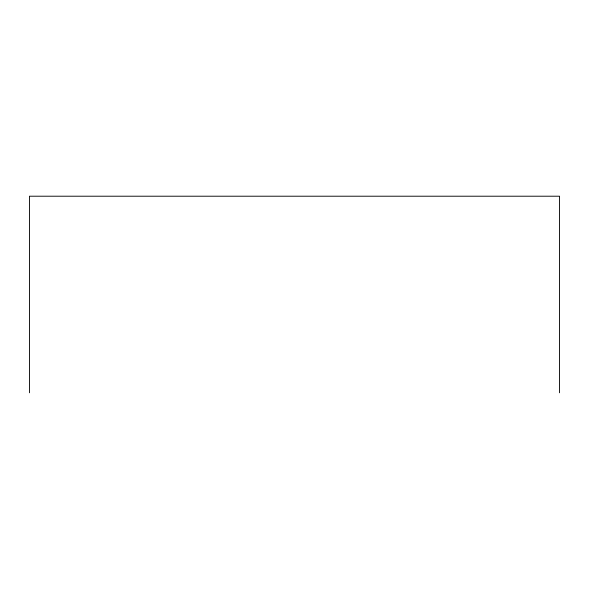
<?xml version="1.0" encoding="UTF-8"?>
<svg xmlns="http://www.w3.org/2000/svg" width="589" height="589" viewBox="0 0 589 589"><rect width="100%" height="100%" fill="white"/><g stroke="black" fill="none" stroke-linecap="round" stroke-linejoin="round"><path stroke-width="0.88" d="M559.55 392.789L559.55 196.211L29.45 196.211L29.45 392.789"/></g></svg>
